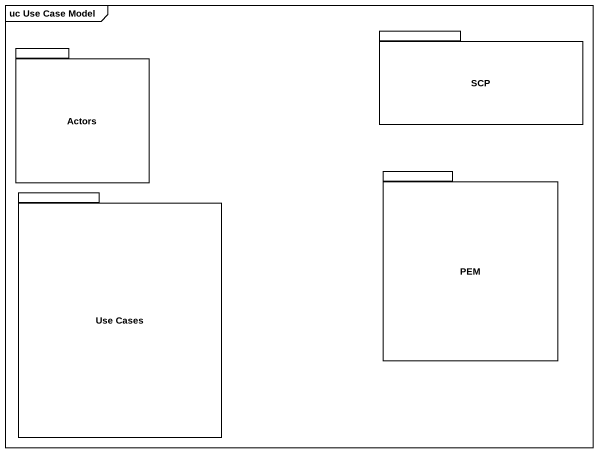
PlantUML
@startuml
mainframe uc Use Case Model
package Actors {
}
package SCP {
}
package PEM {
}
package "Use Cases" as Use_Cases {
}
@enduml
